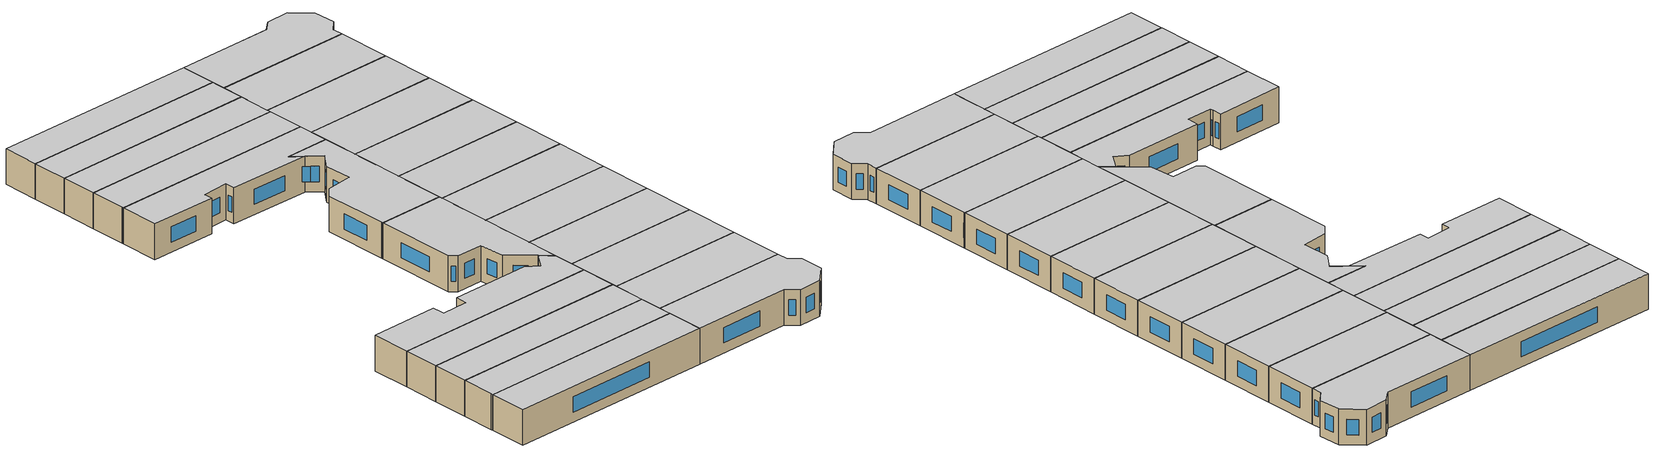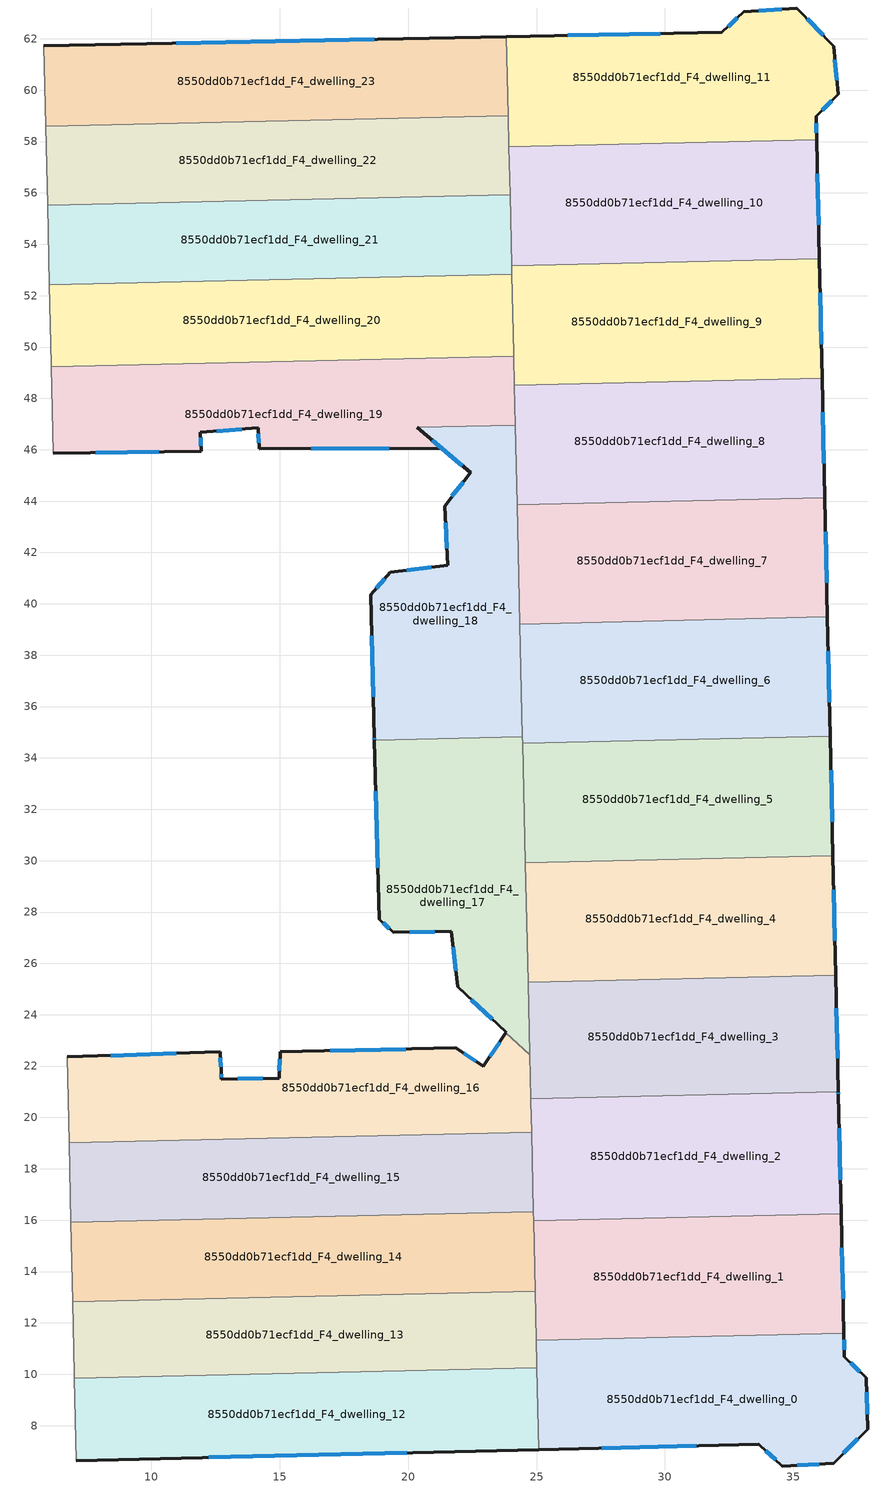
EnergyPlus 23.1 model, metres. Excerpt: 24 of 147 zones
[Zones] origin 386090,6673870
8550dd0b71ecf1dd_F4_dwelling_0
 floor to 8550dd0b71ecf1dd_F3_dwelling_0 (EU_floor_Construction): 36.97,11.6 36.99,10.68 37.84,9.87 37.89,7.87 36.58,6.54 34.58,6.43 33.66,7.27 25.09,7.07 24.99,11.33 z12
 wall outside (EU_wall_Construction): 25.09,7.07 33.66,7.27 34.58,6.43 36.58,6.54 37.89,7.87 37.84,9.87 36.99,10.68 36.97,11.6 z12:15
 wall to 8550dd0b71ecf1dd_F4_dwelling_1 (EU_wall_Construction): 36.97,11.6 24.99,11.33 z12:15
 wall to 8550dd0b71ecf1dd_F4_dwelling_12 (EU_wall_Construction): 25.02,10.26 25.09,7.07 z12:15
 wall to 8550dd0b71ecf1dd_F4_dwelling_13 (EU_wall_Construction): 24.99,11.33 25.01,10.41 25.02,10.26 z12:15
 window (EU_Window_Construction): 36.95,6.92 37.52,7.49 / 35.15,6.46 36,6.51 / 33.92,7.03 34.32,6.67 / 27.54,7.13 31.21,7.21 / 36.99,10.95 36.98,11.34 / 37.6,10.1 37.23,10.45 / 37.88,8.44 37.85,9.29 z12.86:14.14
 ceiling to 8550dd0b71ecf1dd_F5_dwelling_0 (EU_floor_Construction): 36.58,6.54 37.89,7.87 37.84,9.87 36.99,10.68 36.97,11.6 24.99,11.33 25.09,7.07 33.66,7.27 34.58,6.43 z15
8550dd0b71ecf1dd_F4_dwelling_1
 floor to 8550dd0b71ecf1dd_F3_dwelling_1 (EU_floor_Construction): 36.86,16.25 36.97,11.6 24.99,11.33 24.89,15.98 z12
 wall outside (EU_wall_Construction): 36.97,11.6 36.86,16.25 z12:15
 wall to 8550dd0b71ecf1dd_F4_dwelling_2 (EU_wall_Construction): 36.86,16.25 24.89,15.98 z12:15
 wall to 8550dd0b71ecf1dd_F4_dwelling_14 (EU_wall_Construction): 24.89,15.98 24.95,13.24 z12:15
 wall to 8550dd0b71ecf1dd_F4_dwelling_13 (EU_wall_Construction): 24.95,13.24 24.99,11.33 z12:15
 window (EU_Window_Construction): 36.94,12.93 36.89,14.92 z12.86:14.14
 ceiling to 8550dd0b71ecf1dd_F5_dwelling_1 (EU_floor_Construction): 36.97,11.6 36.86,16.25 24.89,15.98 24.99,11.33 z15
8550dd0b71ecf1dd_F4_dwelling_10
 floor to 8550dd0b71ecf1dd_F3_dwelling_10 (EU_floor_Construction): 35.91,58.08 36.01,53.43 24.03,53.16 23.93,57.8 z12
 wall outside (EU_wall_Construction): 36.01,53.43 35.91,58.08 z12:15
 wall to 8550dd0b71ecf1dd_F4_dwelling_11 (EU_wall_Construction): 35.91,58.08 23.93,57.8 z12:15
 wall to 8550dd0b71ecf1dd_F4_dwelling_9 (EU_wall_Construction): 24.03,53.16 36.01,53.43 z12:15
 wall to 8550dd0b71ecf1dd_F4_dwelling_21 (EU_wall_Construction): 23.97,55.93 24.03,53.16 z12:15
 wall to 8550dd0b71ecf1dd_F4_dwelling_22 (EU_wall_Construction): 23.93,57.8 23.97,55.93 z12:15
 window (EU_Window_Construction): 35.98,54.76 35.94,56.75 z12.86:14.14
 ceiling to 8550dd0b71ecf1dd_F5_dwelling_10 (EU_floor_Construction): 36.01,53.43 35.91,58.08 23.93,57.8 24.03,53.16 z15
8550dd0b71ecf1dd_F4_dwelling_11
 floor to 8550dd0b71ecf1dd_F3_dwelling_11 (EU_floor_Construction): 36.57,61.72 36.74,59.85 35.88,58.98 35.91,58.08 23.93,57.8 23.83,62.09 32.22,62.25 33.06,63.05 35.14,63.2 z12
 wall outside (EU_wall_Construction): 35.91,58.08 35.88,58.98 36.74,59.85 36.57,61.72 35.14,63.2 33.06,63.05 32.22,62.25 23.83,62.09 z12:15
 wall to 8550dd0b71ecf1dd_F4_dwelling_23 (EU_wall_Construction): 23.83,62.09 23.9,59 z12:15
 wall to 8550dd0b71ecf1dd_F4_dwelling_22 (EU_wall_Construction): 23.9,59 23.93,57.81 z12:15
 window (EU_Window_Construction): 29.82,62.2 26.22,62.13 / 32.82,62.82 32.46,62.48 / 34.54,63.16 33.66,63.09 / 36.16,62.14 35.55,62.78 / 36.69,60.38 36.62,61.18 / 36.13,59.23 36.5,59.6 / 35.9,58.34 35.89,58.72 z12.86:14.14
 ceiling to 8550dd0b71ecf1dd_F5_dwelling_11 (EU_floor_Construction): 35.91,58.08 35.88,58.98 36.74,59.85 36.57,61.72 35.14,63.2 33.06,63.05 32.22,62.25 23.83,62.09 23.93,57.8 z15
8550dd0b71ecf1dd_F4_dwelling_12
 floor to 8550dd0b71ecf1dd_F3_dwelling_12 (EU_floor_Construction): 25.02,10.26 25.09,7.07 7.08,6.64 7.01,9.84 z12
 wall outside (EU_wall_Construction): 7.08,6.64 25.09,7.07 z12:15
 wall adiabatic (EU_wall_Construction): 7.01,9.84 7.08,6.64 z12:15
 wall to 8550dd0b71ecf1dd_F4_dwelling_13 (EU_wall_Construction): 25.02,10.26 7.01,9.84 z12:15
 window (EU_Window_Construction): 12.23,6.76 19.95,6.94 z12.86:14.14
 ceiling to 8550dd0b71ecf1dd_F5_dwelling_12 (EU_floor_Construction): 25.09,7.07 25.02,10.26 7.01,9.84 7.08,6.64 z15
8550dd0b71ecf1dd_F4_dwelling_13
 floor to 8550dd0b71ecf1dd_F3_dwelling_13 (EU_floor_Construction): 24.95,13.24 25.01,10.41 25.02,10.26 7.01,9.84 7.01,10 6.94,12.83 z12
 wall adiabatic (EU_wall_Construction): 6.94,12.83 7.01,10 7.01,9.84 z12:15
 wall to 8550dd0b71ecf1dd_F4_dwelling_14 (EU_wall_Construction): 24.95,13.24 6.94,12.83 z12:15
 ceiling to 8550dd0b71ecf1dd_F5_dwelling_13 (EU_floor_Construction): 25.02,10.26 25.01,10.41 24.95,13.24 6.94,12.83 7.01,10 7.01,9.84 z15
8550dd0b71ecf1dd_F4_dwelling_14
 floor to 8550dd0b71ecf1dd_F3_dwelling_14 (EU_floor_Construction): 24.88,16.33 24.95,13.24 6.94,12.83 6.87,15.92 z12
 wall adiabatic (EU_wall_Construction): 6.87,15.92 6.94,12.83 z12:15
 wall to 8550dd0b71ecf1dd_F4_dwelling_15 (EU_wall_Construction): 24.88,16.33 6.87,15.92 z12:15
 wall to 8550dd0b71ecf1dd_F4_dwelling_2 (EU_wall_Construction): 24.89,15.98 24.88,16.33 z12:15
 ceiling to 8550dd0b71ecf1dd_F5_dwelling_14 (EU_floor_Construction): 24.95,13.24 24.88,16.33 6.87,15.92 6.94,12.83 z15
8550dd0b71ecf1dd_F4_dwelling_15
 floor to 8550dd0b71ecf1dd_F3_dwelling_15 (EU_floor_Construction): 24.81,19.42 24.88,16.33 6.87,15.92 6.8,19.01 z12
 wall adiabatic (EU_wall_Construction): 6.8,19.01 6.87,15.92 z12:15
 wall to 8550dd0b71ecf1dd_F4_dwelling_16 (EU_wall_Construction): 24.81,19.42 6.8,19.01 z12:15
 wall to 8550dd0b71ecf1dd_F4_dwelling_2 (EU_wall_Construction): 24.88,16.33 24.81,19.42 z12:15
 ceiling to 8550dd0b71ecf1dd_F5_dwelling_15 (EU_floor_Construction): 24.88,16.33 24.81,19.42 6.8,19.01 6.87,15.92 z15
8550dd0b71ecf1dd_F4_dwelling_16
 floor to 8550dd0b71ecf1dd_F3_dwelling_16 (EU_floor_Construction): 24.74,22.43 24.81,19.42 6.8,19.01 6.72,22.36 12.68,22.55 12.72,21.75 12.73,21.49 14.98,21.53 15.02,22.56 21.86,22.71 22.93,21.99 23.81,23.31 z12
 wall outside (EU_wall_Construction): 23.81,23.31 22.93,21.99 21.86,22.71 15.02,22.56 14.98,21.53 12.73,21.49 12.72,21.75 12.68,22.55 6.72,22.36 z12:15
 wall adiabatic (EU_wall_Construction): 6.72,22.36 6.8,19.01 z12:15
 wall to 8550dd0b71ecf1dd_F4_dwelling_17 (EU_wall_Construction): 24.74,22.43 23.81,23.31 z12:15
 wall to 8550dd0b71ecf1dd_F4_dwelling_3 (EU_wall_Construction): 24.78,20.72 24.74,22.43 z12:15
 wall to 8550dd0b71ecf1dd_F4_dwelling_2 (EU_wall_Construction): 24.81,19.42 24.78,20.62 24.78,20.72 z12:15
 window (EU_Window_Construction): 10.98,22.5 8.42,22.41 / 12.71,21.98 12.69,22.33 / 12.73,21.56 12.72,21.68 / 14.34,21.52 13.37,21.5 / 15.01,22.26 14.99,21.82 / 19.91,22.67 16.97,22.6 / 22.63,22.19 22.17,22.5 / 23.56,22.93 23.18,22.37 z12.86:14.14
 ceiling to 8550dd0b71ecf1dd_F5_dwelling_16 (EU_floor_Construction): 24.81,19.42 24.74,22.43 23.81,23.31 22.93,21.99 21.86,22.71 15.02,22.56 14.98,21.53 12.73,21.49 12.72,21.75 12.68,22.55 6.72,22.36 6.8,19.01 z15
8550dd0b71ecf1dd_F4_dwelling_17
 floor to 8550dd0b71ecf1dd_F3_dwelling_17 (EU_floor_Construction): 24.45,34.83 24.74,22.44 21.92,25.1 21.69,27.25 19.42,27.21 18.87,27.72 18.69,34.7 z12
 wall outside (EU_wall_Construction): 18.69,34.7 18.87,27.72 19.42,27.21 21.69,27.25 21.92,25.1 23.81,23.31 z12:15
 wall to 8550dd0b71ecf1dd_F4_dwelling_18 (EU_wall_Construction): 24.45,34.83 18.69,34.7 z12:15
 wall to 8550dd0b71ecf1dd_F4_dwelling_5 (EU_wall_Construction): 24.57,29.92 24.46,34.57 z12:15
 wall to 8550dd0b71ecf1dd_F4_dwelling_4 (EU_wall_Construction): 24.67,25.27 24.57,29.92 z12:15
 wall to 8550dd0b71ecf1dd_F4_dwelling_6 (EU_wall_Construction): 24.46,34.57 24.45,34.83 z12:15
 wall to 8550dd0b71ecf1dd_F4_dwelling_3 (EU_wall_Construction): 24.74,22.44 24.67,25.27 z12:15
 window (EU_Window_Construction): 20.07,27.22 21.04,27.24 / 19.03,27.58 19.26,27.35 / 18.74,32.7 18.82,29.71 / 21.75,26.64 21.86,25.71 / 22.46,24.59 23.27,23.82 z12.86:14.14
 ceiling to 8550dd0b71ecf1dd_F5_dwelling_17 (EU_floor_Construction): 24.74,22.44 24.45,34.83 18.69,34.7 18.87,27.72 19.42,27.21 21.69,27.25 21.92,25.1 z15
8550dd0b71ecf1dd_F4_dwelling_18
 floor to 8550dd0b71ecf1dd_F3_dwelling_18 (EU_floor_Construction): 24.18,46.95 24.45,34.83 18.69,34.7 18.68,34.79 18.54,40.35 19.3,41.23 21.55,41.5 21.42,43.81 22.43,45.11 20.35,46.87 z12
 wall outside (EU_wall_Construction): 20.35,46.87 22.43,45.11 21.42,43.81 21.55,41.5 19.3,41.23 18.54,40.35 18.68,34.79 18.69,34.7 z12:15
 wall to 8550dd0b71ecf1dd_F4_dwelling_19 (EU_wall_Construction): 24.18,46.95 20.36,46.87 z12:15
 wall to 8550dd0b71ecf1dd_F4_dwelling_7 (EU_wall_Construction): 24.35,39.21 24.25,43.86 z12:15
 wall to 8550dd0b71ecf1dd_F4_dwelling_6 (EU_wall_Construction): 24.45,34.83 24.35,39.21 z12:15
 wall to 8550dd0b71ecf1dd_F4_dwelling_8 (EU_wall_Construction): 24.25,43.86 24.18,46.95 z12:15
 window (EU_Window_Construction): 18.68,34.77 18.69,34.72 / 18.58,38.76 18.64,36.38 / 19.09,40.98 18.76,40.6 / 20.91,41.42 19.95,41.31 / 21.46,43.15 21.51,42.16 / 22.14,44.74 21.71,44.18 / 20.95,46.37 21.84,45.61 z12.86:14.14
 ceiling to 8550dd0b71ecf1dd_F5_dwelling_18 (EU_floor_Construction): 24.45,34.83 24.18,46.95 20.35,46.87 22.43,45.11 21.42,43.81 21.55,41.5 19.3,41.23 18.54,40.35 18.68,34.79 18.69,34.7 z15
8550dd0b71ecf1dd_F4_dwelling_19
 floor to 8550dd0b71ecf1dd_F3_dwelling_19 (EU_floor_Construction): 24.11,49.65 24.18,46.95 20.36,46.87 22.42,45.11 21.3,46.06 14.21,46.03 14.16,46.86 11.91,46.67 11.94,45.93 6.18,45.86 6.11,49.24 z12
 wall outside (EU_wall_Construction): 6.18,45.86 11.94,45.93 11.91,46.67 14.16,46.86 14.21,46.03 21.3,46.06 22.42,45.11 20.36,46.87 z12:15
 wall adiabatic (EU_wall_Construction): 6.11,49.24 6.18,45.86 z12:15
 wall to 8550dd0b71ecf1dd_F4_dwelling_20 (EU_wall_Construction): 24.11,49.65 6.11,49.24 z12:15
 wall to 8550dd0b71ecf1dd_F4_dwelling_8 (EU_wall_Construction): 24.18,46.95 24.14,48.51 z12:15
 wall to 8550dd0b71ecf1dd_F4_dwelling_9 (EU_wall_Construction): 24.14,48.51 24.11,49.65 z12:15
 window (EU_Window_Construction): 16.23,46.04 19.27,46.05 / 14.17,46.62 14.19,46.27 / 12.55,46.73 13.52,46.8 / 11.93,46.15 11.92,46.46 / 7.83,45.88 10.3,45.91 / 21.83,45.61 20.95,46.36 / 21.62,45.79 22.1,45.38 z12.86:14.14
 ceiling to 8550dd0b71ecf1dd_F5_dwelling_19 (EU_floor_Construction): 22.42,45.11 20.36,46.87 24.18,46.95 24.11,49.65 6.11,49.24 6.18,45.86 11.94,45.93 11.91,46.67 14.16,46.86 14.21,46.03 21.3,46.06 z15
8550dd0b71ecf1dd_F4_dwelling_2
 floor to 8550dd0b71ecf1dd_F3_dwelling_2 (EU_floor_Construction): 36.76,21 36.76,20.9 36.86,16.25 24.89,15.98 24.78,20.62 24.78,20.72 z12
 wall outside (EU_wall_Construction): 36.86,16.25 36.76,20.9 36.76,21 z12:15
 wall to 8550dd0b71ecf1dd_F4_dwelling_3 (EU_wall_Construction): 36.76,21 24.78,20.72 z12:15
 window (EU_Window_Construction): 36.76,20.93 36.76,20.97 / 36.83,17.58 36.79,19.57 z12.86:14.14
 ceiling to 8550dd0b71ecf1dd_F5_dwelling_2 (EU_floor_Construction): 36.86,16.25 36.76,20.9 36.76,21 24.78,20.72 24.78,20.62 24.89,15.98 z15
8550dd0b71ecf1dd_F4_dwelling_20
 floor to 8550dd0b71ecf1dd_F3_dwelling_20 (EU_floor_Construction): 24.04,52.84 24.11,49.75 24.11,49.65 6.11,49.24 6.1,49.34 6.03,52.43 z12
 wall adiabatic (EU_wall_Construction): 6.03,52.43 6.1,49.34 6.11,49.24 z12:15
 wall to 8550dd0b71ecf1dd_F4_dwelling_21 (EU_wall_Construction): 24.04,52.84 6.03,52.43 z12:15
 wall to 8550dd0b71ecf1dd_F4_dwelling_9 (EU_wall_Construction): 24.11,49.65 24.11,49.75 24.04,52.84 z12:15
 ceiling to 8550dd0b71ecf1dd_F5_dwelling_20 (EU_floor_Construction): 24.11,49.65 24.11,49.75 24.04,52.84 6.03,52.43 6.1,49.34 6.11,49.24 z15
8550dd0b71ecf1dd_F4_dwelling_21
 floor to 8550dd0b71ecf1dd_F3_dwelling_21 (EU_floor_Construction): 23.97,55.93 24.04,52.84 6.03,52.43 5.96,55.52 z12
 wall adiabatic (EU_wall_Construction): 5.96,55.52 6.03,52.43 z12:15
 wall to 8550dd0b71ecf1dd_F4_dwelling_22 (EU_wall_Construction): 23.97,55.93 5.96,55.52 z12:15
 wall to 8550dd0b71ecf1dd_F4_dwelling_9 (EU_wall_Construction): 24.04,52.84 24.03,53.16 z12:15
 ceiling to 8550dd0b71ecf1dd_F5_dwelling_21 (EU_floor_Construction): 24.04,52.84 23.97,55.93 5.96,55.52 6.03,52.43 z15
8550dd0b71ecf1dd_F4_dwelling_22
 floor to 8550dd0b71ecf1dd_F3_dwelling_22 (EU_floor_Construction): 23.9,59 23.97,55.93 5.96,55.52 5.89,58.59 z12
 wall adiabatic (EU_wall_Construction): 5.89,58.59 5.96,55.52 z12:15
 wall to 8550dd0b71ecf1dd_F4_dwelling_23 (EU_wall_Construction): 23.9,59 5.89,58.59 z12:15
 ceiling to 8550dd0b71ecf1dd_F5_dwelling_22 (EU_floor_Construction): 23.97,55.93 23.9,59 5.89,58.59 5.96,55.52 z15
8550dd0b71ecf1dd_F4_dwelling_23
 floor to 8550dd0b71ecf1dd_F3_dwelling_23 (EU_floor_Construction): 23.83,62.09 23.9,59 5.89,58.59 5.82,61.73 z12
 wall outside (EU_wall_Construction): 23.83,62.09 5.82,61.73 z12:15
 wall adiabatic (EU_wall_Construction): 5.82,61.73 5.89,58.59 z12:15
 window (EU_Window_Construction): 18.68,61.98 10.96,61.83 z12.86:14.14
 ceiling to 8550dd0b71ecf1dd_F5_dwelling_23 (EU_floor_Construction): 23.9,59 23.83,62.09 5.82,61.73 5.89,58.59 z15
8550dd0b71ecf1dd_F4_dwelling_3
 floor to 8550dd0b71ecf1dd_F3_dwelling_3 (EU_floor_Construction): 36.65,25.55 36.76,21 24.78,20.72 24.67,25.27 z12
 wall outside (EU_wall_Construction): 36.76,21 36.65,25.55 z12:15
 wall to 8550dd0b71ecf1dd_F4_dwelling_4 (EU_wall_Construction): 36.65,25.55 24.67,25.27 z12:15
 window (EU_Window_Construction): 36.73,22.3 36.68,24.25 z12.86:14.14
 ceiling to 8550dd0b71ecf1dd_F5_dwelling_3 (EU_floor_Construction): 36.76,21 36.65,25.55 24.67,25.27 24.78,20.72 z15
8550dd0b71ecf1dd_F4_dwelling_4
 floor to 8550dd0b71ecf1dd_F3_dwelling_4 (EU_floor_Construction): 36.54,30.19 36.65,25.55 24.67,25.27 24.57,29.92 z12
 wall outside (EU_wall_Construction): 36.65,25.55 36.54,30.19 z12:15
 wall to 8550dd0b71ecf1dd_F4_dwelling_5 (EU_wall_Construction): 36.54,30.19 24.57,29.92 z12:15
 window (EU_Window_Construction): 36.62,26.87 36.57,28.87 z12.86:14.14
 ceiling to 8550dd0b71ecf1dd_F5_dwelling_4 (EU_floor_Construction): 36.65,25.55 36.54,30.19 24.57,29.92 24.67,25.27 z15
8550dd0b71ecf1dd_F4_dwelling_5
 floor to 8550dd0b71ecf1dd_F3_dwelling_5 (EU_floor_Construction): 36.44,34.84 36.54,30.19 24.57,29.92 24.46,34.57 z12
 wall outside (EU_wall_Construction): 36.54,30.19 36.44,34.84 z12:15
 wall to 8550dd0b71ecf1dd_F4_dwelling_6 (EU_wall_Construction): 36.44,34.84 24.46,34.57 z12:15
 window (EU_Window_Construction): 36.51,31.52 36.47,33.51 z12.86:14.14
 ceiling to 8550dd0b71ecf1dd_F5_dwelling_5 (EU_floor_Construction): 36.54,30.19 36.44,34.84 24.46,34.57 24.57,29.92 z15
8550dd0b71ecf1dd_F4_dwelling_6
 floor to 8550dd0b71ecf1dd_F3_dwelling_6 (EU_floor_Construction): 36.33,39.49 36.44,34.84 24.46,34.57 24.35,39.21 z12
 wall outside (EU_wall_Construction): 36.44,34.84 36.33,39.49 z12:15
 wall to 8550dd0b71ecf1dd_F4_dwelling_7 (EU_wall_Construction): 36.33,39.49 24.35,39.21 z12:15
 window (EU_Window_Construction): 36.41,36.17 36.36,38.16 z12.86:14.14
 ceiling to 8550dd0b71ecf1dd_F5_dwelling_6 (EU_floor_Construction): 36.44,34.84 36.33,39.49 24.35,39.21 24.46,34.57 z15
8550dd0b71ecf1dd_F4_dwelling_7
 floor to 8550dd0b71ecf1dd_F3_dwelling_7 (EU_floor_Construction): 36.22,44.14 36.33,39.49 24.35,39.21 24.25,43.86 z12
 wall outside (EU_wall_Construction): 36.33,39.49 36.22,44.14 z12:15
 wall to 8550dd0b71ecf1dd_F4_dwelling_8 (EU_wall_Construction): 36.22,44.14 24.25,43.86 z12:15
 window (EU_Window_Construction): 36.3,40.82 36.25,42.81 z12.86:14.14
 ceiling to 8550dd0b71ecf1dd_F5_dwelling_7 (EU_floor_Construction): 36.33,39.49 36.22,44.14 24.25,43.86 24.35,39.21 z15
8550dd0b71ecf1dd_F4_dwelling_8
 floor to 8550dd0b71ecf1dd_F3_dwelling_8 (EU_floor_Construction): 36.12,48.78 36.22,44.14 24.25,43.86 24.14,48.51 z12
 wall outside (EU_wall_Construction): 36.22,44.14 36.12,48.78 z12:15
 wall to 8550dd0b71ecf1dd_F4_dwelling_9 (EU_wall_Construction): 36.12,48.78 24.14,48.51 z12:15
 window (EU_Window_Construction): 36.19,45.46 36.15,47.46 z12.86:14.14
 ceiling to 8550dd0b71ecf1dd_F5_dwelling_8 (EU_floor_Construction): 36.22,44.14 36.12,48.78 24.14,48.51 24.25,43.86 z15
8550dd0b71ecf1dd_F4_dwelling_9
 floor to 8550dd0b71ecf1dd_F3_dwelling_9 (EU_floor_Construction): 36.01,53.43 36.12,48.78 24.14,48.51 24.03,53.16 z12
 wall outside (EU_wall_Construction): 36.12,48.78 36.01,53.43 z12:15
 window (EU_Window_Construction): 36.09,50.11 36.04,52.1 z12.86:14.14
 ceiling to 8550dd0b71ecf1dd_F5_dwelling_9 (EU_floor_Construction): 36.12,48.78 36.01,53.43 24.03,53.16 24.14,48.51 z15
[Building]
EU S2 Campaign: North Axis=0; Terrain=City; Solar Distribution=FullExterior
[Site:Location]
Helsinki-Vantaa.AP: Latitude=60.317; Longitude=24.963; Time Zone=2; Elevation=54.6
[SizingPeriod:WeatherFileDays]
AnnualSizingPeriod: Begin Month=1; Begin Day of Month=1; End Month=12; End Day of Month=31; Day of Week for Start Day=Monday; Use Weather File Daylight Saving Period=No; Use Weather File Rain and Snow Indicators=No
[MATERIAL]
EU_InternalMass_Material: Roughness=MediumRough; Thickness=0.1; Conductivity=1; Density=1800; Specific Heat=900; Thermal Absorptance=0.9; Solar Absorptance=0.7; Visible Absorptance=0.7
[MATERIAL:NOMASS] Roughness=MediumRough; Thermal Absorptance=0.9; Solar Absorptance=0.7; Visible Absorptance=0.7
Name | Thermal Resistance
EU_wall_NoMass | 1.10183
EU_floor_NoMass | 1.70606
[WINDOWMATERIAL:SIMPLEGLAZINGSYSTEM]
EU_Window_SimpleGlazing: UFactor=3.11035; Solar Heat Gain Coefficient=0.8; Visible Transmittance=0.8
[CONSTRUCTION]
EU_wall_Construction: EU_wall_NoMass
EU_floor_Construction: EU_floor_NoMass
EU_Window_Construction: EU_Window_SimpleGlazing
EU_InternalMass_Construction: EU_InternalMass_Material
[ZONE] Type=1; Multiplier=1; Ceiling Height=autocalculate; Floor Area=autocalculate; Part of Total Floor Area=Yes
Name | Volume
8550dd0b71ecf1dd_F4_dwelling_0 | 167.103
8550dd0b71ecf1dd_F4_dwelling_1; 8550dd0b71ecf1dd_F4_dwelling_6 | 167.073
8550dd0b71ecf1dd_F4_dwelling_10; 8550dd0b71ecf1dd_F4_dwelling_7 | 167.11
8550dd0b71ecf1dd_F4_dwelling_11 | 167.1
8550dd0b71ecf1dd_F4_dwelling_12 | 172.943
8550dd0b71ecf1dd_F4_dwelling_13 | 161.238
8550dd0b71ecf1dd_F4_dwelling_14 | 167.077
8550dd0b71ecf1dd_F4_dwelling_15 | 167.071
8550dd0b71ecf1dd_F4_dwelling_16 | 173.496
8550dd0b71ecf1dd_F4_dwelling_17 | 158.93
8550dd0b71ecf1dd_F4_dwelling_18 | 157.89
8550dd0b71ecf1dd_F4_dwelling_19 | 172.612
8550dd0b71ecf1dd_F4_dwelling_2 | 170.703
8550dd0b71ecf1dd_F4_dwelling_20 | 172.477
8550dd0b71ecf1dd_F4_dwelling_21 | 167.076
8550dd0b71ecf1dd_F4_dwelling_22 | 165.996
8550dd0b71ecf1dd_F4_dwelling_23 | 168.209
8550dd0b71ecf1dd_F4_dwelling_3 | 163.503
8550dd0b71ecf1dd_F4_dwelling_4; 8550dd0b71ecf1dd_F4_dwelling_8 | 167.09
8550dd0b71ecf1dd_F4_dwelling_5 | 167.111
8550dd0b71ecf1dd_F4_dwelling_9 | 167.091
[INTERNALMASS] Construction=EU_InternalMass_Construction
Name | Zone or ZoneList | Surface Area
8550dd0b71ecf1dd_F4_dwelling_0_EU_InternalMass | 8550dd0b71ecf1dd_F4_dwelling_0 | 55.7012
8550dd0b71ecf1dd_F4_dwelling_1_EU_InternalMass | 8550dd0b71ecf1dd_F4_dwelling_1 | 55.6912
8550dd0b71ecf1dd_F4_dwelling_2_EU_InternalMass | 8550dd0b71ecf1dd_F4_dwelling_2 | 56.9015
8550dd0b71ecf1dd_F4_dwelling_3_EU_InternalMass | 8550dd0b71ecf1dd_F4_dwelling_3 | 54.5008
8550dd0b71ecf1dd_F4_dwelling_4_EU_InternalMass | 8550dd0b71ecf1dd_F4_dwelling_4 | 55.6971
8550dd0b71ecf1dd_F4_dwelling_5_EU_InternalMass | 8550dd0b71ecf1dd_F4_dwelling_5 | 55.7029
8550dd0b71ecf1dd_F4_dwelling_6_EU_InternalMass | 8550dd0b71ecf1dd_F4_dwelling_6 | 55.6912
8550dd0b71ecf1dd_F4_dwelling_7_EU_InternalMass | 8550dd0b71ecf1dd_F4_dwelling_7 | 55.7032
8550dd0b71ecf1dd_F4_dwelling_8_EU_InternalMass | 8550dd0b71ecf1dd_F4_dwelling_8 | 55.6969
8550dd0b71ecf1dd_F4_dwelling_9_EU_InternalMass | 8550dd0b71ecf1dd_F4_dwelling_9 | 55.6971
8550dd0b71ecf1dd_F4_dwelling_10_EU_InternalMass | 8550dd0b71ecf1dd_F4_dwelling_10 | 55.7029
8550dd0b71ecf1dd_F4_dwelling_11_EU_InternalMass | 8550dd0b71ecf1dd_F4_dwelling_11 | 55.7
8550dd0b71ecf1dd_F4_dwelling_12_EU_InternalMass | 8550dd0b71ecf1dd_F4_dwelling_12 | 57.6483
8550dd0b71ecf1dd_F4_dwelling_13_EU_InternalMass | 8550dd0b71ecf1dd_F4_dwelling_13 | 53.7454
8550dd0b71ecf1dd_F4_dwelling_14_EU_InternalMass | 8550dd0b71ecf1dd_F4_dwelling_14 | 55.6921
8550dd0b71ecf1dd_F4_dwelling_15_EU_InternalMass | 8550dd0b71ecf1dd_F4_dwelling_15 | 55.6903
8550dd0b71ecf1dd_F4_dwelling_16_EU_InternalMass | 8550dd0b71ecf1dd_F4_dwelling_16 | 57.8315
8550dd0b71ecf1dd_F4_dwelling_17_EU_InternalMass | 8550dd0b71ecf1dd_F4_dwelling_17 | 52.9859
8550dd0b71ecf1dd_F4_dwelling_18_EU_InternalMass | 8550dd0b71ecf1dd_F4_dwelling_18 | 52.6269
8550dd0b71ecf1dd_F4_dwelling_19_EU_InternalMass | 8550dd0b71ecf1dd_F4_dwelling_19 | 57.5488
8550dd0b71ecf1dd_F4_dwelling_20_EU_InternalMass | 8550dd0b71ecf1dd_F4_dwelling_20 | 57.4915
8550dd0b71ecf1dd_F4_dwelling_21_EU_InternalMass | 8550dd0b71ecf1dd_F4_dwelling_21 | 55.6921
8550dd0b71ecf1dd_F4_dwelling_22_EU_InternalMass | 8550dd0b71ecf1dd_F4_dwelling_22 | 55.3304
8550dd0b71ecf1dd_F4_dwelling_23_EU_InternalMass | 8550dd0b71ecf1dd_F4_dwelling_23 | 56.0714
[OTHEREQUIPMENT] Fuel Type=Electricity; Design Level Calculation Method=Watts/Area; Power per Zone Floor Area=1; Fraction Latent=0; Fraction Radiant=0; Fraction Lost=0; Carbon Dioxide Generation Rate=0; EndUse Subcategory=EU_Step8_InternalGains
Name | Zone or ZoneList or Space or SpaceList | Schedule
EU_Step8_InternalGain_8550dd0b71ecf1dd_F4_dwelling_0_f000 | 8550dd0b71ecf1dd_F4_dwelling_0 | EU_Step8_GainSchedule_8550dd0b71ecf1dd_F4_dwelling_0_f000
EU_Step8_InternalGain_8550dd0b71ecf1dd_F4_dwelling_1_f000 | 8550dd0b71ecf1dd_F4_dwelling_1 | EU_Step8_GainSchedule_8550dd0b71ecf1dd_F4_dwelling_1_f000
EU_Step8_InternalGain_8550dd0b71ecf1dd_F4_dwelling_2_f000 | 8550dd0b71ecf1dd_F4_dwelling_2 | EU_Step8_GainSchedule_8550dd0b71ecf1dd_F4_dwelling_2_f000
EU_Step8_InternalGain_8550dd0b71ecf1dd_F4_dwelling_3_f000 | 8550dd0b71ecf1dd_F4_dwelling_3 | EU_Step8_GainSchedule_8550dd0b71ecf1dd_F4_dwelling_3_f000
EU_Step8_InternalGain_8550dd0b71ecf1dd_F4_dwelling_4_f000 | 8550dd0b71ecf1dd_F4_dwelling_4 | EU_Step8_GainSchedule_8550dd0b71ecf1dd_F4_dwelling_4_f000
EU_Step8_InternalGain_8550dd0b71ecf1dd_F4_dwelling_5_f000 | 8550dd0b71ecf1dd_F4_dwelling_5 | EU_Step8_GainSchedule_8550dd0b71ecf1dd_F4_dwelling_5_f000
EU_Step8_InternalGain_8550dd0b71ecf1dd_F4_dwelling_6_f000 | 8550dd0b71ecf1dd_F4_dwelling_6 | EU_Step8_GainSchedule_8550dd0b71ecf1dd_F4_dwelling_6_f000
EU_Step8_InternalGain_8550dd0b71ecf1dd_F4_dwelling_7_f000 | 8550dd0b71ecf1dd_F4_dwelling_7 | EU_Step8_GainSchedule_8550dd0b71ecf1dd_F4_dwelling_7_f000
EU_Step8_InternalGain_8550dd0b71ecf1dd_F4_dwelling_8_f000 | 8550dd0b71ecf1dd_F4_dwelling_8 | EU_Step8_GainSchedule_8550dd0b71ecf1dd_F4_dwelling_8_f000
EU_Step8_InternalGain_8550dd0b71ecf1dd_F4_dwelling_9_f000 | 8550dd0b71ecf1dd_F4_dwelling_9 | EU_Step8_GainSchedule_8550dd0b71ecf1dd_F4_dwelling_9_f000
EU_Step8_InternalGain_8550dd0b71ecf1dd_F4_dwelling_10_f000 | 8550dd0b71ecf1dd_F4_dwelling_10 | EU_Step8_GainSchedule_8550dd0b71ecf1dd_F4_dwelling_10_f000
EU_Step8_InternalGain_8550dd0b71ecf1dd_F4_dwelling_11_f000 | 8550dd0b71ecf1dd_F4_dwelling_11 | EU_Step8_GainSchedule_8550dd0b71ecf1dd_F4_dwelling_11_f000
EU_Step8_InternalGain_8550dd0b71ecf1dd_F4_dwelling_12_f000 | 8550dd0b71ecf1dd_F4_dwelling_12 | EU_Step8_GainSchedule_8550dd0b71ecf1dd_F4_dwelling_12_f000
EU_Step8_InternalGain_8550dd0b71ecf1dd_F4_dwelling_13_f000 | 8550dd0b71ecf1dd_F4_dwelling_13 | EU_Step8_GainSchedule_8550dd0b71ecf1dd_F4_dwelling_13_f000
EU_Step8_InternalGain_8550dd0b71ecf1dd_F4_dwelling_14_f000 | 8550dd0b71ecf1dd_F4_dwelling_14 | EU_Step8_GainSchedule_8550dd0b71ecf1dd_F4_dwelling_14_f000
EU_Step8_InternalGain_8550dd0b71ecf1dd_F4_dwelling_15_f000 | 8550dd0b71ecf1dd_F4_dwelling_15 | EU_Step8_GainSchedule_8550dd0b71ecf1dd_F4_dwelling_15_f000
EU_Step8_InternalGain_8550dd0b71ecf1dd_F4_dwelling_16_f000 | 8550dd0b71ecf1dd_F4_dwelling_16 | EU_Step8_GainSchedule_8550dd0b71ecf1dd_F4_dwelling_16_f000
EU_Step8_InternalGain_8550dd0b71ecf1dd_F4_dwelling_17_f000 | 8550dd0b71ecf1dd_F4_dwelling_17 | EU_Step8_GainSchedule_8550dd0b71ecf1dd_F4_dwelling_17_f000
EU_Step8_InternalGain_8550dd0b71ecf1dd_F4_dwelling_18_f000 | 8550dd0b71ecf1dd_F4_dwelling_18 | EU_Step8_GainSchedule_8550dd0b71ecf1dd_F4_dwelling_18_f000
EU_Step8_InternalGain_8550dd0b71ecf1dd_F4_dwelling_19_f000 | 8550dd0b71ecf1dd_F4_dwelling_19 | EU_Step8_GainSchedule_8550dd0b71ecf1dd_F4_dwelling_19_f000
EU_Step8_InternalGain_8550dd0b71ecf1dd_F4_dwelling_20_f000 | 8550dd0b71ecf1dd_F4_dwelling_20 | EU_Step8_GainSchedule_8550dd0b71ecf1dd_F4_dwelling_20_f000
EU_Step8_InternalGain_8550dd0b71ecf1dd_F4_dwelling_21_f000 | 8550dd0b71ecf1dd_F4_dwelling_21 | EU_Step8_GainSchedule_8550dd0b71ecf1dd_F4_dwelling_21_f000
EU_Step8_InternalGain_8550dd0b71ecf1dd_F4_dwelling_22_f000 | 8550dd0b71ecf1dd_F4_dwelling_22 | EU_Step8_GainSchedule_8550dd0b71ecf1dd_F4_dwelling_22_f000
EU_Step8_InternalGain_8550dd0b71ecf1dd_F4_dwelling_23_f000 | 8550dd0b71ecf1dd_F4_dwelling_23 | EU_Step8_GainSchedule_8550dd0b71ecf1dd_F4_dwelling_23_f000
[ZONEVENTILATION:DESIGNFLOWRATE] Schedule=EU_AlwaysOn; Design Flow Rate Calculation Method=AirChanges/Hour; Air Changes per Hour=0.756316; Ventilation Type=Natural; Fan Pressure Rise=0; Fan Total Efficiency=1; Constant Term Coefficient=1; Temperature Term Coefficient=0; Velocity Term Coefficient=0; Velocity Squared Term Coefficient=0; Minimum Indoor Temperature=-100; Maximum Indoor Temperature=100; Delta Temperature=-100; Minimum Outdoor Temperature=-100; Maximum Outdoor Temperature=100; Maximum Wind Speed=40
Name | Zone or ZoneList or Space or SpaceList
EU_ConstantAir_8550dd0b71ecf1dd_F4_dwelling_0 | 8550dd0b71ecf1dd_F4_dwelling_0
EU_ConstantAir_8550dd0b71ecf1dd_F4_dwelling_1 | 8550dd0b71ecf1dd_F4_dwelling_1
EU_ConstantAir_8550dd0b71ecf1dd_F4_dwelling_2 | 8550dd0b71ecf1dd_F4_dwelling_2
EU_ConstantAir_8550dd0b71ecf1dd_F4_dwelling_3 | 8550dd0b71ecf1dd_F4_dwelling_3
EU_ConstantAir_8550dd0b71ecf1dd_F4_dwelling_4 | 8550dd0b71ecf1dd_F4_dwelling_4
EU_ConstantAir_8550dd0b71ecf1dd_F4_dwelling_5 | 8550dd0b71ecf1dd_F4_dwelling_5
EU_ConstantAir_8550dd0b71ecf1dd_F4_dwelling_6 | 8550dd0b71ecf1dd_F4_dwelling_6
EU_ConstantAir_8550dd0b71ecf1dd_F4_dwelling_7 | 8550dd0b71ecf1dd_F4_dwelling_7
EU_ConstantAir_8550dd0b71ecf1dd_F4_dwelling_8 | 8550dd0b71ecf1dd_F4_dwelling_8
EU_ConstantAir_8550dd0b71ecf1dd_F4_dwelling_9 | 8550dd0b71ecf1dd_F4_dwelling_9
EU_ConstantAir_8550dd0b71ecf1dd_F4_dwelling_10 | 8550dd0b71ecf1dd_F4_dwelling_10
EU_ConstantAir_8550dd0b71ecf1dd_F4_dwelling_11 | 8550dd0b71ecf1dd_F4_dwelling_11
EU_ConstantAir_8550dd0b71ecf1dd_F4_dwelling_12 | 8550dd0b71ecf1dd_F4_dwelling_12
EU_ConstantAir_8550dd0b71ecf1dd_F4_dwelling_13 | 8550dd0b71ecf1dd_F4_dwelling_13
EU_ConstantAir_8550dd0b71ecf1dd_F4_dwelling_14 | 8550dd0b71ecf1dd_F4_dwelling_14
EU_ConstantAir_8550dd0b71ecf1dd_F4_dwelling_15 | 8550dd0b71ecf1dd_F4_dwelling_15
EU_ConstantAir_8550dd0b71ecf1dd_F4_dwelling_16 | 8550dd0b71ecf1dd_F4_dwelling_16
EU_ConstantAir_8550dd0b71ecf1dd_F4_dwelling_17 | 8550dd0b71ecf1dd_F4_dwelling_17
EU_ConstantAir_8550dd0b71ecf1dd_F4_dwelling_18 | 8550dd0b71ecf1dd_F4_dwelling_18
EU_ConstantAir_8550dd0b71ecf1dd_F4_dwelling_19 | 8550dd0b71ecf1dd_F4_dwelling_19
EU_ConstantAir_8550dd0b71ecf1dd_F4_dwelling_20 | 8550dd0b71ecf1dd_F4_dwelling_20
EU_ConstantAir_8550dd0b71ecf1dd_F4_dwelling_21 | 8550dd0b71ecf1dd_F4_dwelling_21
EU_ConstantAir_8550dd0b71ecf1dd_F4_dwelling_22 | 8550dd0b71ecf1dd_F4_dwelling_22
EU_ConstantAir_8550dd0b71ecf1dd_F4_dwelling_23 | 8550dd0b71ecf1dd_F4_dwelling_23
[HVACTEMPLATE:ZONE:IDEALLOADSAIRSYSTEM] System Availability Schedule=EU_AlwaysOn; Maximum Heating Supply Air Temperature=50; Minimum Cooling Supply Air Temperature=13; Maximum Heating Supply Air Humidity Ratio=0.0156; Minimum Cooling Supply Air Humidity Ratio=0.0077; Heating Limit=NoLimit; Cooling Limit=NoLimit; Heating Availability Schedule=EU_AlwaysOn; Cooling Availability Schedule=EU_CoolingOff; Dehumidification Control Type=ConstantSensibleHeatRatio; Cooling Sensible Heat Ratio=0.7; Dehumidification Setpoint=60; Humidification Control Type=None; Humidification Setpoint=30; Outdoor Air Method=None; Outdoor Air Flow Rate per Person=0.00944; Outdoor Air Flow Rate per Zone Floor Area=0; Outdoor Air Flow Rate per Zone=0; Demand Controlled Ventilation Type=None; Outdoor Air Economizer Type=NoEconomizer; Heat Recovery Type=None; Sensible Heat Recovery Effectiveness=0.7; Latent Heat Recovery Effectiveness=0.65
Name | Template Thermostat
8550dd0b71ecf1dd_F4_dwelling_0 | EU_HeatOnly_8550dd0b71ecf1dd_F4_dwelling_0
8550dd0b71ecf1dd_F4_dwelling_1 | EU_HeatOnly_8550dd0b71ecf1dd_F4_dwelling_1
8550dd0b71ecf1dd_F4_dwelling_2 | EU_HeatOnly_8550dd0b71ecf1dd_F4_dwelling_2
8550dd0b71ecf1dd_F4_dwelling_3 | EU_HeatOnly_8550dd0b71ecf1dd_F4_dwelling_3
8550dd0b71ecf1dd_F4_dwelling_4 | EU_HeatOnly_8550dd0b71ecf1dd_F4_dwelling_4
8550dd0b71ecf1dd_F4_dwelling_5 | EU_HeatOnly_8550dd0b71ecf1dd_F4_dwelling_5
8550dd0b71ecf1dd_F4_dwelling_6 | EU_HeatOnly_8550dd0b71ecf1dd_F4_dwelling_6
8550dd0b71ecf1dd_F4_dwelling_7 | EU_HeatOnly_8550dd0b71ecf1dd_F4_dwelling_7
8550dd0b71ecf1dd_F4_dwelling_8 | EU_HeatOnly_8550dd0b71ecf1dd_F4_dwelling_8
8550dd0b71ecf1dd_F4_dwelling_9 | EU_HeatOnly_8550dd0b71ecf1dd_F4_dwelling_9
8550dd0b71ecf1dd_F4_dwelling_10 | EU_HeatOnly_8550dd0b71ecf1dd_F4_dwelling_10
8550dd0b71ecf1dd_F4_dwelling_11 | EU_HeatOnly_8550dd0b71ecf1dd_F4_dwelling_11
8550dd0b71ecf1dd_F4_dwelling_12 | EU_HeatOnly_8550dd0b71ecf1dd_F4_dwelling_12
8550dd0b71ecf1dd_F4_dwelling_13 | EU_HeatOnly_8550dd0b71ecf1dd_F4_dwelling_13
8550dd0b71ecf1dd_F4_dwelling_14 | EU_HeatOnly_8550dd0b71ecf1dd_F4_dwelling_14
8550dd0b71ecf1dd_F4_dwelling_15 | EU_HeatOnly_8550dd0b71ecf1dd_F4_dwelling_15
8550dd0b71ecf1dd_F4_dwelling_16 | EU_HeatOnly_8550dd0b71ecf1dd_F4_dwelling_16
8550dd0b71ecf1dd_F4_dwelling_17 | EU_HeatOnly_8550dd0b71ecf1dd_F4_dwelling_17
8550dd0b71ecf1dd_F4_dwelling_18 | EU_HeatOnly_8550dd0b71ecf1dd_F4_dwelling_18
8550dd0b71ecf1dd_F4_dwelling_19 | EU_HeatOnly_8550dd0b71ecf1dd_F4_dwelling_19
8550dd0b71ecf1dd_F4_dwelling_20 | EU_HeatOnly_8550dd0b71ecf1dd_F4_dwelling_20
8550dd0b71ecf1dd_F4_dwelling_21 | EU_HeatOnly_8550dd0b71ecf1dd_F4_dwelling_21
8550dd0b71ecf1dd_F4_dwelling_22 | EU_HeatOnly_8550dd0b71ecf1dd_F4_dwelling_22
8550dd0b71ecf1dd_F4_dwelling_23 | EU_HeatOnly_8550dd0b71ecf1dd_F4_dwelling_23
[SIZING:ZONE] Zone Cooling Design Supply Air Temperature Input Method=SupplyAirTemperature; Zone Cooling Design Supply Air Temperature=13; Zone Heating Design Supply Air Temperature Input Method=SupplyAirTemperature; Zone Heating Design Supply Air Temperature=50; Zone Cooling Design Supply Air Humidity Ratio=0.008; Zone Heating Design Supply Air Humidity Ratio=0.008; Cooling Design Air Flow Method=DesignDay; Cooling Design Air Flow Rate=0; Cooling Minimum Air Flow per Zone Floor Area=0.000762; Cooling Minimum Air Flow=0; Cooling Minimum Air Flow Fraction=0.2; Heating Design Air Flow Method=DesignDay; Heating Design Air Flow Rate=0; Heating Maximum Air Flow per Zone Floor Area=0.002032; Heating Maximum Air Flow=0.141576; Heating Maximum Air Flow Fraction=0.3; Account for Dedicated Outdoor Air System=No; Dedicated Outdoor Air System Control Strategy=NeutralSupplyAir; Dedicated Outdoor Air Low Setpoint Temperature for Design=autosize; Dedicated Outdoor Air High Setpoint Temperature for Design=autosize; Zone Load Sizing Method=Sensible Load Only No Latent Load; Zone Latent Cooling Design Supply Air Humidity Ratio Input Method=HumidityRatioDifference; Zone Cooling Design Supply Air Humidity Ratio Difference=0.005; Zone Latent Heating Design Supply Air Humidity Ratio Input Method=HumidityRatioDifference; Zone Humidification Design Supply Air Humidity Ratio Difference=0.005
8550dd0b71ecf1dd_F4_dwelling_0; 8550dd0b71ecf1dd_F4_dwelling_1; 8550dd0b71ecf1dd_F4_dwelling_2; 8550dd0b71ecf1dd_F4_dwelling_3; 8550dd0b71ecf1dd_F4_dwelling_4; 8550dd0b71ecf1dd_F4_dwelling_5; 8550dd0b71ecf1dd_F4_dwelling_6; 8550dd0b71ecf1dd_F4_dwelling_7; 8550dd0b71ecf1dd_F4_dwelling_8; 8550dd0b71ecf1dd_F4_dwelling_9; 8550dd0b71ecf1dd_F4_dwelling_10; 8550dd0b71ecf1dd_F4_dwelling_11; 8550dd0b71ecf1dd_F4_dwelling_12; 8550dd0b71ecf1dd_F4_dwelling_13; 8550dd0b71ecf1dd_F4_dwelling_14; 8550dd0b71ecf1dd_F4_dwelling_15; 8550dd0b71ecf1dd_F4_dwelling_16; 8550dd0b71ecf1dd_F4_dwelling_17; 8550dd0b71ecf1dd_F4_dwelling_18; 8550dd0b71ecf1dd_F4_dwelling_19; 8550dd0b71ecf1dd_F4_dwelling_20; 8550dd0b71ecf1dd_F4_dwelling_21; 8550dd0b71ecf1dd_F4_dwelling_22; 8550dd0b71ecf1dd_F4_dwelling_23
[SCHEDULE:CONSTANT]
Name | Hourly Value
EU_AlwaysOn | 1
EU_CoolingOff | 0
[SCHEDULE:FILE] Column Number=1; Rows to Skip at Top=0; Number of Hours of Data=8760; Column Separator=Comma; Interpolate to Timestep=No; Minutes per Item=60; Adjust Schedule for Daylight Savings=Yes
Name | File
EU_Step8_GainSchedule_8550dd0b71ecf1dd_F4_dwelling_0_f000 | ../../schedules/8550dd0b71ecf1dd/8550dd0b71ecf1dd_F4_dwelling_0_f000_gain.csv
EU_Step8_GainSchedule_8550dd0b71ecf1dd_F4_dwelling_1_f000 | ../../schedules/8550dd0b71ecf1dd/8550dd0b71ecf1dd_F4_dwelling_1_f000_gain.csv
EU_Step8_GainSchedule_8550dd0b71ecf1dd_F4_dwelling_2_f000 | ../../schedules/8550dd0b71ecf1dd/8550dd0b71ecf1dd_F4_dwelling_2_f000_gain.csv
EU_Step8_GainSchedule_8550dd0b71ecf1dd_F4_dwelling_3_f000 | ../../schedules/8550dd0b71ecf1dd/8550dd0b71ecf1dd_F4_dwelling_3_f000_gain.csv
EU_Step8_GainSchedule_8550dd0b71ecf1dd_F4_dwelling_4_f000 | ../../schedules/8550dd0b71ecf1dd/8550dd0b71ecf1dd_F4_dwelling_4_f000_gain.csv
EU_Step8_GainSchedule_8550dd0b71ecf1dd_F4_dwelling_5_f000 | ../../schedules/8550dd0b71ecf1dd/8550dd0b71ecf1dd_F4_dwelling_5_f000_gain.csv
EU_Step8_GainSchedule_8550dd0b71ecf1dd_F4_dwelling_6_f000 | ../../schedules/8550dd0b71ecf1dd/8550dd0b71ecf1dd_F4_dwelling_6_f000_gain.csv
EU_Step8_GainSchedule_8550dd0b71ecf1dd_F4_dwelling_7_f000 | ../../schedules/8550dd0b71ecf1dd/8550dd0b71ecf1dd_F4_dwelling_7_f000_gain.csv
EU_Step8_GainSchedule_8550dd0b71ecf1dd_F4_dwelling_8_f000 | ../../schedules/8550dd0b71ecf1dd/8550dd0b71ecf1dd_F4_dwelling_8_f000_gain.csv
EU_Step8_GainSchedule_8550dd0b71ecf1dd_F4_dwelling_9_f000 | ../../schedules/8550dd0b71ecf1dd/8550dd0b71ecf1dd_F4_dwelling_9_f000_gain.csv
EU_Step8_GainSchedule_8550dd0b71ecf1dd_F4_dwelling_10_f000 | ../../schedules/8550dd0b71ecf1dd/8550dd0b71ecf1dd_F4_dwelling_10_f000_gain.csv
EU_Step8_GainSchedule_8550dd0b71ecf1dd_F4_dwelling_11_f000 | ../../schedules/8550dd0b71ecf1dd/8550dd0b71ecf1dd_F4_dwelling_11_f000_gain.csv
EU_Step8_GainSchedule_8550dd0b71ecf1dd_F4_dwelling_12_f000 | ../../schedules/8550dd0b71ecf1dd/8550dd0b71ecf1dd_F4_dwelling_12_f000_gain.csv
EU_Step8_GainSchedule_8550dd0b71ecf1dd_F4_dwelling_13_f000 | ../../schedules/8550dd0b71ecf1dd/8550dd0b71ecf1dd_F4_dwelling_13_f000_gain.csv
EU_Step8_GainSchedule_8550dd0b71ecf1dd_F4_dwelling_14_f000 | ../../schedules/8550dd0b71ecf1dd/8550dd0b71ecf1dd_F4_dwelling_14_f000_gain.csv
EU_Step8_GainSchedule_8550dd0b71ecf1dd_F4_dwelling_15_f000 | ../../schedules/8550dd0b71ecf1dd/8550dd0b71ecf1dd_F4_dwelling_15_f000_gain.csv
EU_Step8_GainSchedule_8550dd0b71ecf1dd_F4_dwelling_16_f000 | ../../schedules/8550dd0b71ecf1dd/8550dd0b71ecf1dd_F4_dwelling_16_f000_gain.csv
EU_Step8_GainSchedule_8550dd0b71ecf1dd_F4_dwelling_17_f000 | ../../schedules/8550dd0b71ecf1dd/8550dd0b71ecf1dd_F4_dwelling_17_f000_gain.csv
EU_Step8_GainSchedule_8550dd0b71ecf1dd_F4_dwelling_18_f000 | ../../schedules/8550dd0b71ecf1dd/8550dd0b71ecf1dd_F4_dwelling_18_f000_gain.csv
EU_Step8_GainSchedule_8550dd0b71ecf1dd_F4_dwelling_19_f000 | ../../schedules/8550dd0b71ecf1dd/8550dd0b71ecf1dd_F4_dwelling_19_f000_gain.csv
EU_Step8_GainSchedule_8550dd0b71ecf1dd_F4_dwelling_20_f000 | ../../schedules/8550dd0b71ecf1dd/8550dd0b71ecf1dd_F4_dwelling_20_f000_gain.csv
EU_Step8_GainSchedule_8550dd0b71ecf1dd_F4_dwelling_21_f000 | ../../schedules/8550dd0b71ecf1dd/8550dd0b71ecf1dd_F4_dwelling_21_f000_gain.csv
EU_Step8_GainSchedule_8550dd0b71ecf1dd_F4_dwelling_22_f000 | ../../schedules/8550dd0b71ecf1dd/8550dd0b71ecf1dd_F4_dwelling_22_f000_gain.csv
EU_Step8_GainSchedule_8550dd0b71ecf1dd_F4_dwelling_23_f000 | ../../schedules/8550dd0b71ecf1dd/8550dd0b71ecf1dd_F4_dwelling_23_f000_gain.csv
